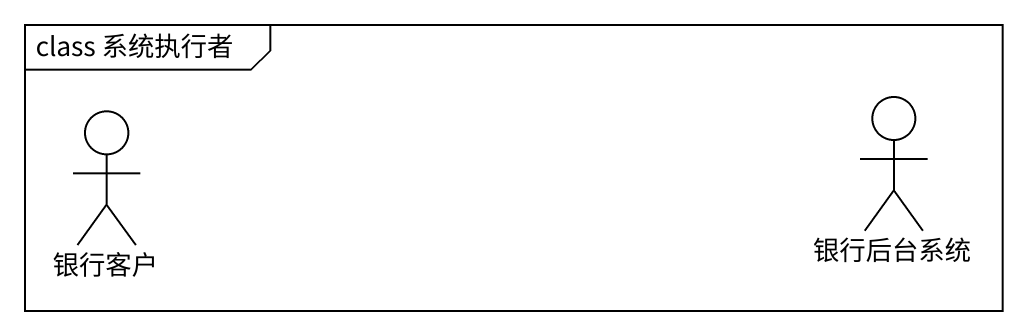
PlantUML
@startuml
mainframe class 系统执行者
actor 银行后台系统
actor 银行客户
@enduml
